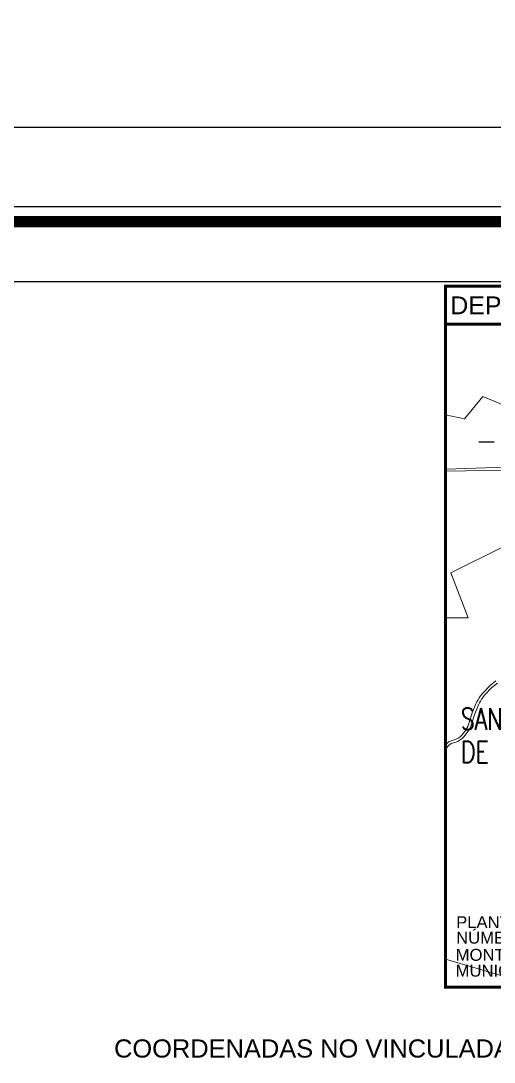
# Model space of a CAD drawing. Header units: millimetres. Extents: x -3245 to 2970, y 1153 to 3965.
# Drawn here: x -240.6 to -146, y 2493.5 to 2701.7 of the extents above; entities that cross this region are included whole.
import ezdxf
from ezdxf.enums import TextEntityAlignment as Align

# ---------------------------------------------------------------- set-up
doc = ezdxf.new("R2010")
doc.units = ezdxf.units.MM
doc.linetypes.add('ACAD_ISO02W100', pattern=[15, 12, -3])
for name, color, linetype in [('0 - TEXTO', 5, 'Continuous'), ('FONDO_MANAGUA', 8, 'ACAD_ISO02W100'), ('Nombres_Comarcas', 7, 'Continuous'), ('NORTE', 7, 'Continuous')]:
    doc.layers.add(name, color=color, linetype=linetype)
doc.layers.add('FRAME 070', color=7, linetype='Continuous', lineweight=70)
doc.styles.add('PI', font='arial.ttf', dxfattribs={"height": 0.4})
doc.styles.add('ROMANS', font='ROMANS', dxfattribs={"height": 0.2})
doc.styles.get("Standard").update_dxf_attribs({"font": 'arial.ttf'})
doc.dimstyles.new('ISO-25', dxfattribs={"dimtxt": 2.5, "dimasz": 2.5, "dimexe": 1.25, "dimexo": 0.625, "dimtad": 1, "dimdec": 3, "dimtxsty": 'Standard', "dimcen": 2.5, "dimadec": 0, "dimazin": 0, "dimtfac": 1, "dimtdec": 3, "dimtmove": 0, "dimatfit": 3, "dimfxl": 1, "dimarcsym": 0})

# ---------------------------------------------------------------- blocks, each defined once
blk = doc.blocks.new('*D40')
at = {"color": 0, "lineweight": -2, "transparency": 16777216}
for p, q in [((-592.65, 2665.13), (-592.65, 2681.65)), ((-590.15, 2680.4), (-1.15, 2680.4)), ((1.35, 2665.13), (1.35, 2681.65))]:
    blk.add_line(p, q, dxfattribs=at)
at = {"color": 0, "transparency": 16777216}
for points in [[(-590.15, 2680.82), (-590.15, 2679.99), (-592.65, 2680.4)], [(-1.15, 2680.82), (-1.15, 2679.99), (1.35, 2680.4)]]:
    blk.add_solid(points, dxfattribs=at)
at = {"layer": 'Defpoints', "color": 0, "transparency": 16777216}
for p in [(1.35, 2680.4), (-592.65, 2664.5), (1.35, 2664.5)]:
    blk.add_point(p, dxfattribs=at)
at = {"color": 0, "transparency": 16777216, "insert": (-295.65, 2691.24), "char_height": 2.5, "attachment_point": 5}
blk.add_mtext('{\\H8x;594}', dxfattribs=at)

msp = doc.modelspace()

# ---------------------------------------------------------------- linework, layer by layer
for points in [[(1.3517, 2244.5042), (1.3517, 2664.5042), (-592.6483, 2664.5042), (-592.6483, 2244.5042)], [(-577.6483, 2649.5042), (-577.6483, 2259.5042), (-13.6483, 2259.5042), (-13.6483, 2649.5042)]]:
    msp.add_lwpolyline(points, close=True)
at = {"const_width": 2.28}
msp.add_lwpolyline([(-1.6483, 2247.5042), (-1.6483, 2661.5042), (-589.6483, 2661.5042), (-589.6483, 2247.5042)], close=True, dxfattribs=at)
msp.add_lwpolyline([(-577.6483, 2259.5042), (-13.6483, 2259.5042), (-13.6483, 2649.5042), (-577.6483, 2649.5042)])
at = {"linetype": 'ByBlock', "const_width": 0.5892}
for points in [[(-155.7661, 2641.0513), (-14.352, 2641.0513), (-14.352, 2648.6228), (-155.7661, 2648.6228)], [(-14.352, 2641.0513), (-155.7661, 2641.0513), (-155.7661, 2508.4755), (-14.352, 2508.4755)]]:
    msp.add_lwpolyline(points, close=True, dxfattribs=at)
at = {"layer": 'FONDO_MANAGUA', "color": 1, "lineweight": 0}
for p, q in [((-148.2862, 2626.5458), (-151.9477, 2622.1293)), ((-141.8, 2623.9063), (-148.2862, 2626.5458)), ((-151.9477, 2622.1293), (-155.7661, 2622.9202)), ((-155.6894, 2611.6446), (-143.5666, 2611.8422)), ((-155.6677, 2612.0252), (-143.8033, 2612.4152)), ((-143.946, 2596.6157), (-154.6519, 2591.2928)), ((-154.6519, 2591.2928), (-151.1937, 2582.3417)), ((-151.1937, 2582.3417), (-155.7661, 2582.2915)), ((-146.8406, 2568.7671), (-145.672, 2569.6992)), ((-148.446, 2567.1063), (-146.8406, 2568.7671)), ((-148.0479, 2566.758), (-146.4845, 2568.3753)), ((-146.4845, 2568.3753), (-145.384, 2569.2531)), ((-149.653, 2565.0951), (-149.4524, 2565.5205)), ((-149.4524, 2565.5205), (-149.2308, 2565.9353)), ((-149.2308, 2565.9353), (-148.9888, 2566.3385)), ((-149.163, 2564.8975), (-148.977, 2565.2905)), ((-148.9888, 2566.3385), (-148.727, 2566.7292)), ((-148.977, 2565.2905), (-148.7719, 2565.674)), ((-148.7719, 2565.674), (-148.5483, 2566.047)), ((-148.727, 2566.7292), (-148.446, 2567.1063)), ((-148.5483, 2566.047), (-148.3068, 2566.4086)), ((-148.3068, 2566.4086), (-148.0479, 2566.758)), ((-151.2056, 2560.8016), (-150.3818, 2563.2882)), ((-150.3818, 2563.2882), (-149.653, 2565.0951)), ((-149.8855, 2563.1061), (-149.163, 2564.8975)), ((-150.7092, 2560.6203), (-149.8855, 2563.1061)), ((-152.2096, 2559.1655), (-152.4757, 2558.8582)), ((-152.2096, 2559.1655), (-151.7034, 2559.8638)), ((-151.7841, 2558.8525), (-151.2756, 2559.5536)), ((-151.5902, 2560.0437), (-151.7034, 2559.8638)), ((-151.4836, 2560.2277), (-151.5902, 2560.0437)), ((-151.3839, 2560.4156), (-151.4836, 2560.2277)), ((-151.2912, 2560.6069), (-151.3839, 2560.4156)), ((-151.2056, 2560.8016), (-151.2912, 2560.6069)), ((-151.1461, 2559.7579), (-151.2756, 2559.5536)), ((-151.0246, 2559.9671), (-151.1461, 2559.7579)), ((-150.9111, 2560.1808), (-151.0246, 2559.9671)), ((-150.806, 2560.3986), (-150.9111, 2560.1808)), ((-150.7092, 2560.6203), (-150.806, 2560.3986)), ((-155.8033, 2556.8361), (-155.5576, 2557.1271)), ((-155.5576, 2557.1271), (-155.271, 2557.3776)), ((-155.271, 2557.3776), (-154.9498, 2557.5821)), ((-155.1517, 2556.7858), (-154.9017, 2556.9928)), ((-154.9498, 2557.5821), (-154.6015, 2557.7359)), ((-154.9017, 2556.9928), (-154.6214, 2557.1564)), ((-154.6214, 2557.1564), (-154.3182, 2557.2724)), ((-154.6015, 2557.7359), (-153.8319, 2557.9855)), ((-154.3182, 2557.2724), (-153.6689, 2557.4829)), ((-153.4576, 2558.144), (-153.8319, 2557.9855)), ((-153.2334, 2557.6657), (-153.6689, 2557.4829)), ((-153.1038, 2558.3441), (-153.4576, 2558.144)), ((-152.8219, 2557.8974), (-153.2334, 2557.6657)), ((-152.775, 2558.5832), (-153.1038, 2558.3441)), ((-152.44, 2558.175), (-152.8219, 2557.8974)), ((-152.4757, 2558.8582), (-152.775, 2558.5832)), ((-152.0924, 2558.4948), (-152.44, 2558.175)), ((-151.7841, 2558.8525), (-152.0924, 2558.4948)), ((-156.0022, 2556.5115), (-155.8033, 2556.8361)), ((-155.8633, 2555.6439), (-155.5351, 2556.2646)), ((-155.5351, 2556.2646), (-155.3647, 2556.5408)), ((-155.3647, 2556.5408), (-155.1517, 2556.7858)), ((-155.7661, 2514.0685), (-142.9869, 2510.3224))]:
    msp.add_line(p, q, dxfattribs=at)
at = {"layer": 'FONDO_MANAGUA', "color": 1, "linetype": 'ByBlock', "lineweight": 9}
for p, q in [((-155.6677, 2612.0252), (-155.7661, 2612.0066)), ((-155.7661, 2611.6282), (-155.6894, 2611.6446))]:
    msp.add_line(p, q, dxfattribs=at)
at = {"layer": 'NORTE', "color": 0}
msp.add_line((-149.0858, 2617.5082, -0.017), (-146.0186, 2617.5079, -0.017), dxfattribs=at)

# ---------------------------------------------------------------- texts
at = {"insert": (-154.7807, 2646.5738), "char_height": 3.559019, "width": 149.0689, "attachment_point": 1, "style": 'PI'}
msp.add_mtext('DEPARTAMENTO DE MANAGUA MUNICIPIO DE MANAGUA', dxfattribs=at)
at = {"layer": '0 - TEXTO', "transparency": 33554687}
msp.add_text('COORDENADAS NO VINCULADAS A LA RED GEODESICA DE NICARAGUA', height=3.636142, dxfattribs=at).set_placement((-132.5186, 2494.3854, 0.0067), align=Align.CENTER)
at = {"layer": 'FRAME 070', "lineweight": 25, "style": 'PI'}
for s, p in [('PLANTA DE UBICACIÓN SIN ESCALA', (-153.6163, 2520.2707)), ('PLANTA DE UBICACIÓN SIN ESCALA', (-153.6163, 2520.2707)), ('NÚMERO CATASTRAL: 2952-3-11-000-16800', (-153.6163, 2517.1598)), ('NÚMERO CATASTRAL: 2952-3-11-000-16800', (-153.6163, 2517.1598)), ('MONTE TABOR, KM 13 CARRETERA SUR HACIA EL CRUCERO.', (-153.7046, 2513.7407, 0.0914)), ('MONTE TABOR, KM 13 CARRETERA SUR HACIA EL CRUCERO.', (-153.7046, 2513.7407, 0.0914)), ('MUNICIPIO DE MANAGUA, DEPARTAMENTO DE MANAGUA.', (-153.7132, 2510.5664, -0.0914)), ('MUNICIPIO DE MANAGUA, DEPARTAMENTO DE MANAGUA.', (-153.7132, 2510.5664, -0.0914))]:
    msp.add_text(s, height=2.37935, dxfattribs=at).set_placement(p)
at = {"layer": 'Nombres_Comarcas', "color": 7, "linetype": 'ByBlock', "lineweight": 20, "style": 'ROMANS', "width": 0.75}
for s, height, p in [('SAN JOSE ', 4.33472, (-140.9461, 2562.0944)), ('DE LA CANADA', 4.334715, (-137.0032, 2555.4998))]:
    msp.add_text(s, height=height, dxfattribs=at).set_placement(p, align=Align.MIDDLE)

# ---------------------------------------------------------------- dimensions: what is measured, and where the dimension line sits
at = {"color": 1}
dim = msp.add_linear_dim(base=(1.3517, 2680.4044), p1=(-592.6483, 2664.5042), p2=(1.3517, 2664.5042), text='{\\H8x;<>}', dimstyle='ISO-25', dxfattribs=at)
dim.commit()
dim.dimension.update_dxf_attribs({"geometry": '*D40', "text_midpoint": (-295.6483, 2691.2409)})

doc.saveas('drawing.dxf')
